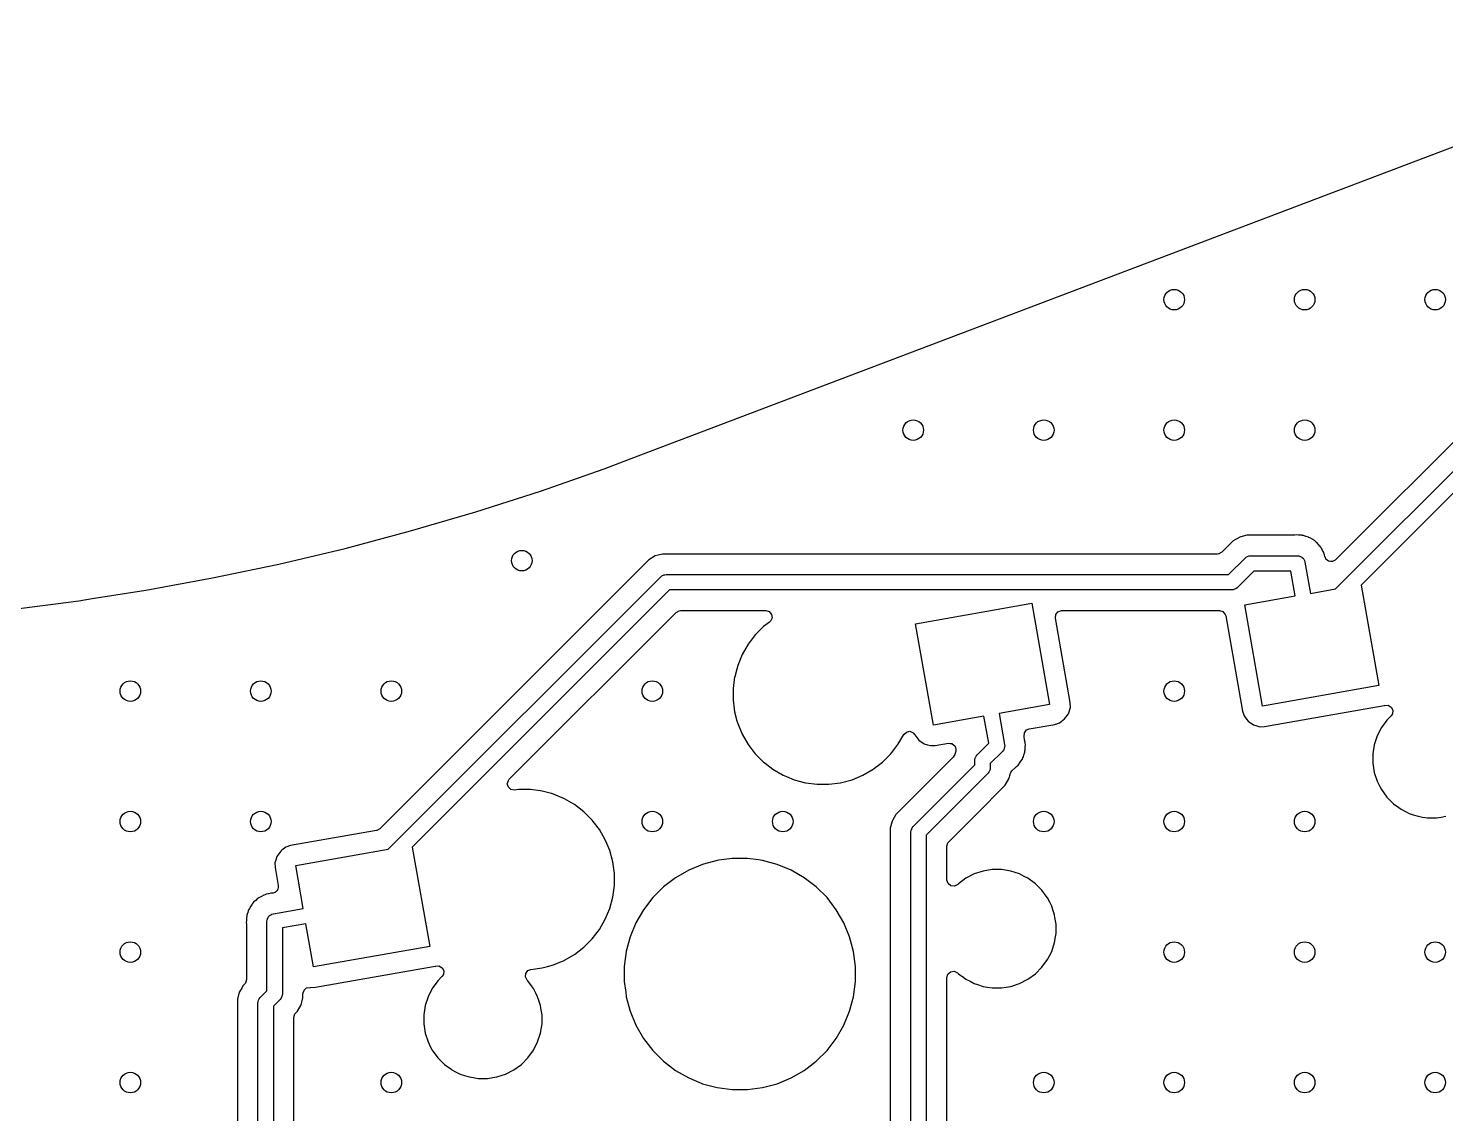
# Model space of a CAD drawing. Extents: x 2.6 to 14.2, y -9.4 to -3.8.
# Drawn here: x 9.005 to 10.091, y -4.954 to -4.123 of the extents above; entities that cross this region are included whole.
import ezdxf

# ---------------------------------------------------------------- set-up
doc = ezdxf.new("R2010")
doc.units = 0
doc.header["$MEASUREMENT"] = 0
doc.layers.add('BLACK', color=7, linetype='CONTINUOUS')

msp = doc.modelspace()

# ---------------------------------------------------------------- linework, layer by layer
at = {"layer": 'BLACK', "linetype": 'CONTINUOUS'}
for p, q in [((9.4671, -4.4522), (10.3363, -4.1226)), ((10.253, -4.2838), (10.0069, -4.5299)), ((10.0069, -4.5522), (10.2621, -4.297)), ((10.2687, -4.307), (10.0265, -4.5493)), ((9.4464, -4.4601), (9.4669, -4.4523)), ((9.4669, -4.4523), (9.4671, -4.4522)), ((9.4669, -4.4523), (9.4669, -4.4523)), ((9.4671, -4.4522), (9.4671, -4.4522)), ((9.3974, -4.4772), (9.4464, -4.4601)), ((9.3479, -4.4931), (9.3974, -4.4772)), ((9.298, -4.5078), (9.3479, -4.4931)), ((9.2477, -4.5211), (9.298, -4.5078)), ((9.9284, -4.5153), (9.9197, -4.524)), ((9.9334, -4.5125), (9.9284, -4.5153)), ((9.9284, -4.5153), (9.9284, -4.5153)), ((9.9343, -4.5122), (9.9334, -4.5125)), ((9.9334, -4.5125), (9.9334, -4.5125)), ((9.9389, -4.511), (9.9343, -4.5122)), ((9.9343, -4.5122), (9.9343, -4.5122)), ((9.9757, -4.511), (9.9389, -4.511)), ((9.9766, -4.5108), (9.9757, -4.511)), ((9.9785, -4.511), (9.9766, -4.5108)), ((9.9804, -4.511), (9.9785, -4.511)), ((9.981, -4.5111), (9.9804, -4.511)), ((9.9804, -4.511), (9.9804, -4.511)), ((9.9814, -4.5112), (9.981, -4.5111)), ((9.981, -4.5111), (9.981, -4.5111)), ((9.9823, -4.5113), (9.9814, -4.5112)), ((9.9841, -4.512), (9.9823, -4.5113)), ((9.9843, -4.512), (9.9841, -4.512)), ((9.986, -4.5125), (9.9843, -4.512)), ((9.9843, -4.512), (9.9843, -4.512)), ((9.9864, -4.5127), (9.986, -4.5125)), ((9.986, -4.5125), (9.986, -4.5125)), ((9.9872, -4.5131), (9.9864, -4.5127)), ((9.9877, -4.5133), (9.9872, -4.5131)), ((9.9893, -4.5144), (9.9877, -4.5133)), ((9.9909, -4.5153), (9.9893, -4.5144)), ((9.9916, -4.516), (9.9909, -4.5153)), ((9.9919, -4.5163), (9.9916, -4.516)), ((9.9924, -4.5166), (9.9919, -4.5163)), ((9.9919, -4.5163), (9.9919, -4.5163)), ((9.9935, -4.5179), (9.9924, -4.5166)), ((9.9924, -4.5166), (9.9924, -4.5166)), ((9.9924, -4.5166), (9.9924, -4.5166)), ((9.9937, -4.5182), (9.9935, -4.5179)), ((9.9949, -4.5194), (9.9937, -4.5182)), ((9.1971, -4.5331), (9.2477, -4.5211)), ((9.4855, -4.5269), (9.4805, -4.5298)), ((9.4877, -4.5263), (9.4855, -4.5269)), ((9.4855, -4.5269), (9.4855, -4.5269)), ((9.4855, -4.5269), (9.4855, -4.5269)), ((9.4855, -4.5269), (9.4855, -4.5269)), ((9.491, -4.5255), (9.4877, -4.5263)), ((9.9163, -4.5255), (9.491, -4.5255)), ((9.9173, -4.5253), (9.9163, -4.5255)), ((9.9197, -4.524), (9.9173, -4.5253)), ((9.9248, -4.5412), (9.9375, -4.5285)), ((9.9375, -4.5285), (9.9384, -4.5278)), ((9.9384, -4.5278), (9.9398, -4.5272)), ((9.9398, -4.5272), (9.9406, -4.5269)), ((9.9406, -4.5269), (9.9417, -4.5268)), ((9.9417, -4.5268), (9.9776, -4.5268)), ((9.9776, -4.5268), (9.9777, -4.5268)), ((9.9777, -4.5268), (9.9777, -4.5268)), ((9.9777, -4.5268), (9.9778, -4.5268)), ((9.9778, -4.5268), (9.9787, -4.5269)), ((9.9787, -4.5269), (9.9793, -4.5271)), ((9.9793, -4.5271), (9.98, -4.5273)), ((9.98, -4.5273), (9.9804, -4.5276)), ((9.9804, -4.5276), (9.9809, -4.5278)), ((9.9809, -4.5278), (9.9813, -4.5282)), ((9.9813, -4.5282), (9.9819, -4.5286)), ((9.9819, -4.5286), (9.9821, -4.529)), ((9.9821, -4.529), (9.9825, -4.5294)), ((9.9825, -4.5294), (9.9828, -4.53)), ((9.9952, -4.5198), (9.9949, -4.5194)), ((9.9954, -4.5202), (9.9952, -4.5198)), ((9.9952, -4.5198), (9.9952, -4.5198)), ((9.996, -4.5209), (9.9954, -4.5202)), ((9.9968, -4.5227), (9.996, -4.5209)), ((9.9978, -4.5243), (9.9968, -4.5227)), ((9.9979, -4.5247), (9.9978, -4.5243)), ((9.9979, -4.5248), (9.9979, -4.5247)), ((9.9979, -4.5249), (9.9979, -4.5248)), ((9.9981, -4.5253), (9.9979, -4.5249)), ((9.9979, -4.5249), (9.9979, -4.5249)), ((9.9984, -4.5261), (9.9981, -4.5253)), ((9.9987, -4.5275), (9.9984, -4.5261)), ((9.9988, -4.5277), (9.9987, -4.5275)), ((9.9991, -4.5284), (9.9988, -4.5277)), ((9.9993, -4.529), (9.9991, -4.5284)), ((9.9994, -4.5291), (9.9993, -4.529)), ((9.9995, -4.5293), (9.9994, -4.5291)), ((10.0005, -4.5301), (9.9995, -4.5293)), ((9.1462, -4.5438), (9.1971, -4.5331)), ((9.4805, -4.5298), (9.2744, -4.736)), ((9.4805, -4.5298), (9.4805, -4.5298)), ((9.9442, -4.5386), (9.9314, -4.5513)), ((9.9726, -4.5386), (9.9442, -4.5386)), ((9.976, -4.5576), (9.9726, -4.5386)), ((9.9828, -4.53), (9.9831, -4.5305)), ((9.9831, -4.5305), (9.9834, -4.5314)), ((9.9834, -4.5314), (9.9834, -4.5315)), ((9.9834, -4.5315), (9.9834, -4.5316)), ((9.9834, -4.5316), (9.9834, -4.5316)), ((9.9834, -4.5316), (9.9876, -4.5556)), ((10.0014, -4.5308), (10.0005, -4.5301)), ((10.0016, -4.5309), (10.0014, -4.5308)), ((10.0017, -4.531), (10.0016, -4.5309)), ((10.0029, -4.5311), (10.0017, -4.531)), ((10.0041, -4.5313), (10.0029, -4.5311)), ((10.0043, -4.5312), (10.0041, -4.5313)), ((10.0045, -4.5312), (10.0043, -4.5312)), ((10.0055, -4.5306), (10.0045, -4.5312)), ((10.0066, -4.5301), (10.0055, -4.5306)), ((10.0067, -4.53), (10.0066, -4.5301)), ((10.0069, -4.5299), (10.0067, -4.53)), ((9.0951, -4.5531), (9.1462, -4.5438)), ((9.2809, -4.7517), (9.4897, -4.543)), ((9.4897, -4.543), (9.4906, -4.5422)), ((9.4906, -4.5422), (9.4923, -4.5415)), ((9.4923, -4.5415), (9.4927, -4.5413)), ((9.4927, -4.5413), (9.4939, -4.5412)), ((9.4939, -4.5412), (9.9248, -4.5412)), ((10.0265, -4.5493), (10.0401, -4.6263)), ((8.9921, -4.5679), (9.0437, -4.5612)), ((9.0437, -4.5612), (9.0539, -4.5596)), ((9.0539, -4.5596), (9.0951, -4.5531)), ((9.0951, -4.5531), (9.0951, -4.5531)), ((9.0951, -4.5531), (9.0951, -4.5531)), ((9.4963, -4.553), (9.2993, -4.75)), ((9.9273, -4.553), (9.4963, -4.553)), ((9.9284, -4.5529), (9.9273, -4.553)), ((9.9295, -4.5525), (9.9284, -4.5529)), ((9.9305, -4.552), (9.9295, -4.5525)), ((9.9314, -4.5513), (9.9305, -4.552)), ((9.9372, -4.5644), (9.976, -4.5576)), ((9.9876, -4.5556), (10.0069, -4.5522)), ((9.3735, -4.6981), (9.5014, -4.5702)), ((9.5014, -4.5702), (9.5038, -4.5689)), ((9.5038, -4.5689), (9.5049, -4.5688)), ((9.5049, -4.5688), (9.5701, -4.5688)), ((9.5701, -4.5688), (9.5728, -4.5696)), ((9.5728, -4.5696), (9.5746, -4.5717)), ((9.5746, -4.5717), (9.575, -4.5744)), ((9.6849, -4.5789), (9.7741, -4.5632)), ((9.7741, -4.5632), (9.7877, -4.6408)), ((9.7921, -4.5745), (9.7924, -4.5718)), ((9.7924, -4.5718), (9.7941, -4.5697)), ((9.7941, -4.5697), (9.7967, -4.5688)), ((9.7967, -4.5688), (9.7969, -4.5688)), ((9.7969, -4.5688), (9.9179, -4.5688)), ((9.9179, -4.5688), (9.9205, -4.5696)), ((9.9205, -4.5696), (9.9223, -4.5717)), ((9.9223, -4.5717), (9.9227, -4.5728)), ((9.9227, -4.5728), (9.9356, -4.6459)), ((9.9509, -4.642), (9.9372, -4.5644)), ((9.5685, -4.5811), (9.5621, -4.5875)), ((9.5731, -4.5776), (9.5685, -4.5811)), ((9.5738, -4.5769), (9.5731, -4.5776)), ((9.575, -4.5744), (9.5738, -4.5769)), ((9.6986, -4.6565), (9.6849, -4.5789)), ((9.8035, -4.6392), (9.7921, -4.5745)), ((9.5621, -4.5875), (9.5566, -4.5946)), ((9.5521, -4.6025), (9.5487, -4.6108)), ((9.5566, -4.5946), (9.5521, -4.6025)), ((9.5521, -4.6025), (9.5521, -4.6025)), ((9.5479, -4.6138), (9.5464, -4.6195)), ((9.5487, -4.6108), (9.5479, -4.6138)), ((9.5463, -4.6195), (9.5452, -4.6285)), ((9.5464, -4.6195), (9.5463, -4.6195)), ((9.5463, -4.6195), (9.5463, -4.6195)), ((10.0401, -4.6263), (9.9509, -4.642)), ((9.5452, -4.6285), (9.5452, -4.6375)), ((9.5452, -4.6375), (9.546, -4.6441)), ((9.546, -4.6441), (9.5463, -4.6465)), ((9.5463, -4.6465), (9.5481, -4.6532)), ((9.7877, -4.6408), (9.749, -4.6476)), ((9.749, -4.6476), (9.7532, -4.6715)), ((9.7992, -4.6518), (9.8021, -4.6478)), ((9.8021, -4.6478), (9.8036, -4.643)), ((9.8036, -4.643), (9.8035, -4.6392)), ((9.9356, -4.6459), (9.9356, -4.6459)), ((9.9356, -4.6459), (9.9368, -4.6495)), ((9.9524, -4.6577), (10.044, -4.6416)), ((10.044, -4.6416), (10.0444, -4.6415)), ((10.0444, -4.6415), (10.0471, -4.6413)), ((10.0471, -4.6413), (10.0495, -4.6427)), ((10.0505, -4.6479), (10.0494, -4.6495)), ((10.0495, -4.6427), (10.0507, -4.6452)), ((10.0507, -4.6452), (10.0505, -4.6479)), ((9.5481, -4.6532), (9.5487, -4.6552)), ((9.5487, -4.6552), (9.5521, -4.6636)), ((9.7373, -4.6496), (9.6986, -4.6565)), ((9.741, -4.6705), (9.7373, -4.6496)), ((9.7701, -4.6603), (9.772, -4.6595)), ((9.772, -4.6595), (9.7917, -4.6561)), ((9.7917, -4.6561), (9.7952, -4.6549)), ((9.7952, -4.6549), (9.7992, -4.6518)), ((9.9368, -4.6495), (9.9368, -4.6495)), ((9.9368, -4.6495), (9.9387, -4.652)), ((9.9387, -4.652), (9.9398, -4.6535)), ((9.9398, -4.6535), (9.9398, -4.6535)), ((9.9398, -4.6535), (9.9439, -4.6563)), ((9.9439, -4.6563), (9.9439, -4.6563)), ((9.9439, -4.6563), (9.9464, -4.6571)), ((9.9464, -4.6571), (9.9487, -4.6578)), ((9.9487, -4.6578), (9.9524, -4.6577)), ((10.042, -4.6585), (10.0387, -4.6649)), ((10.0462, -4.6527), (10.042, -4.6585)), ((10.0494, -4.6495), (10.0462, -4.6527)), ((9.5521, -4.6636), (9.5521, -4.6636)), ((9.5521, -4.6636), (9.5566, -4.6714)), ((9.6715, -4.6714), (9.6759, -4.6638)), ((9.6759, -4.6638), (9.6779, -4.6619)), ((9.6779, -4.6619), (9.6806, -4.6613)), ((9.6806, -4.6613), (9.6831, -4.6624)), ((9.6831, -4.6624), (9.6842, -4.6637)), ((9.6842, -4.6637), (9.6842, -4.6637)), ((9.6842, -4.6637), (9.6843, -4.6637)), ((9.6843, -4.6637), (9.6844, -4.6639)), ((9.6844, -4.6639), (9.6845, -4.664)), ((9.6845, -4.664), (9.6875, -4.668)), ((9.6875, -4.668), (9.6875, -4.668)), ((9.6875, -4.668), (9.6916, -4.6708)), ((9.7001, -4.6722), (9.7102, -4.6704)), ((9.7102, -4.6704), (9.7102, -4.6704)), ((9.7102, -4.6704), (9.7102, -4.6704)), ((9.7102, -4.6704), (9.7116, -4.6706)), ((9.7116, -4.6706), (9.7129, -4.6707)), ((9.7321, -4.6794), (9.741, -4.6705)), ((9.7681, -4.6652), (9.7684, -4.6625)), ((9.7685, -4.6678), (9.7681, -4.6652)), ((9.7684, -4.6625), (9.7701, -4.6603)), ((9.769, -4.6697), (9.7685, -4.6678)), ((9.769, -4.6706), (9.769, -4.6697)), ((9.7692, -4.6716), (9.769, -4.6706)), ((10.0387, -4.6649), (10.0365, -4.6717)), ((10.0387, -4.6649), (10.0387, -4.6649)), ((9.5566, -4.6714), (9.5621, -4.6785)), ((9.5621, -4.6785), (9.5621, -4.6785)), ((9.5621, -4.6785), (9.5685, -4.6849)), ((9.6596, -4.6849), (9.666, -4.6785)), ((9.666, -4.6785), (9.6715, -4.6714)), ((9.666, -4.6785), (9.666, -4.6785)), ((9.666, -4.6785), (9.666, -4.6785)), ((9.7138, -4.6812), (9.6699, -4.7251)), ((9.6916, -4.6708), (9.6916, -4.6708)), ((9.6916, -4.6708), (9.694, -4.6716)), ((9.694, -4.6716), (9.6963, -4.6723)), ((9.6963, -4.6723), (9.7001, -4.6722)), ((9.7129, -4.6707), (9.713, -4.6708)), ((9.713, -4.6708), (9.713, -4.6708)), ((9.713, -4.6708), (9.714, -4.6716)), ((9.7151, -4.679), (9.7138, -4.6812)), ((9.714, -4.6716), (9.7151, -4.6725)), ((9.7151, -4.6725), (9.7151, -4.6725)), ((9.7151, -4.6725), (9.7151, -4.6725)), ((9.7151, -4.6725), (9.7155, -4.6738)), ((9.7158, -4.6765), (9.7151, -4.679)), ((9.7155, -4.6738), (9.7159, -4.6751)), ((9.7159, -4.6751), (9.7158, -4.6765)), ((9.7159, -4.6751), (9.7159, -4.6751)), ((9.7159, -4.6751), (9.7159, -4.6751)), ((9.7305, -4.6824), (9.731, -4.6813)), ((9.731, -4.6813), (9.7314, -4.6803)), ((9.7314, -4.6803), (9.7321, -4.6794)), ((9.7515, -4.6767), (9.7422, -4.686)), ((9.7523, -4.6758), (9.7515, -4.6767)), ((9.7525, -4.6753), (9.7523, -4.6758)), ((9.7528, -4.6749), (9.7525, -4.6753)), ((9.7529, -4.6743), (9.7528, -4.6749)), ((9.7532, -4.6737), (9.7529, -4.6743)), ((9.7532, -4.6715), (9.7533, -4.6727)), ((9.7533, -4.6727), (9.7532, -4.6732)), ((9.7532, -4.6732), (9.7532, -4.6737)), ((9.7671, -4.6817), (9.7676, -4.6809)), ((9.7676, -4.6809), (9.768, -4.6793)), ((9.768, -4.6793), (9.7681, -4.6788)), ((9.7681, -4.6788), (9.7687, -4.6773)), ((9.7687, -4.6773), (9.7688, -4.6763)), ((9.7688, -4.6763), (9.769, -4.6754)), ((9.769, -4.6735), (9.7692, -4.6716)), ((9.769, -4.6754), (9.769, -4.6735)), ((10.0365, -4.6717), (10.0354, -4.6787)), ((10.0354, -4.6787), (10.0354, -4.6858)), ((9.5685, -4.6849), (9.5685, -4.6849)), ((9.5685, -4.6849), (9.5685, -4.6849)), ((9.5685, -4.6849), (9.5697, -4.6858)), ((9.5697, -4.6858), (9.5757, -4.6904)), ((9.5757, -4.6904), (9.5757, -4.6904)), ((9.5757, -4.6904), (9.5757, -4.6904)), ((9.5757, -4.6904), (9.5835, -4.6949)), ((9.6446, -4.6949), (9.6524, -4.6904)), ((9.6524, -4.6904), (9.6596, -4.6849)), ((9.6596, -4.6849), (9.6596, -4.6849)), ((9.6596, -4.6849), (9.6596, -4.6849)), ((9.6831, -4.7343), (9.7304, -4.6869)), ((9.7304, -4.6836), (9.7305, -4.6824)), ((9.7304, -4.6869), (9.7304, -4.6836)), ((9.7421, -4.6905), (9.7412, -4.6926)), ((9.7422, -4.6894), (9.7421, -4.6905)), ((9.7422, -4.686), (9.7422, -4.6894)), ((9.758, -4.6929), (9.7588, -4.6917)), ((9.7588, -4.6917), (9.7619, -4.6887)), ((9.7619, -4.6887), (9.7622, -4.6884)), ((9.7622, -4.6884), (9.7635, -4.6873)), ((9.7635, -4.6873), (9.7637, -4.6869)), ((9.7637, -4.6869), (9.7638, -4.6869)), ((9.7638, -4.6869), (9.7643, -4.6862)), ((9.7643, -4.6862), (9.7647, -4.6858)), ((9.7647, -4.6858), (9.7657, -4.6842)), ((9.7647, -4.6858), (9.7647, -4.6858)), ((9.7647, -4.6858), (9.7647, -4.6858)), ((9.7657, -4.6842), (9.7668, -4.6826)), ((9.7668, -4.6826), (9.7671, -4.6817)), ((10.0354, -4.6858), (10.0365, -4.6929)), ((9.3721, -4.7015), (9.3729, -4.6989)), ((9.3729, -4.7041), (9.3721, -4.7015)), ((9.3729, -4.6989), (9.3735, -4.6981)), ((9.5835, -4.6949), (9.5835, -4.6949)), ((9.5835, -4.6949), (9.5835, -4.6949)), ((9.5835, -4.6949), (9.586, -4.696)), ((9.586, -4.696), (9.5919, -4.6984)), ((9.5919, -4.6984), (9.6006, -4.7007)), ((9.6006, -4.7007), (9.6096, -4.7019)), ((9.6096, -4.7019), (9.6096, -4.7019)), ((9.6096, -4.7019), (9.6186, -4.7019)), ((9.6186, -4.7019), (9.6275, -4.7007)), ((9.6186, -4.7019), (9.6186, -4.7019)), ((9.6275, -4.7007), (9.6363, -4.6984)), ((9.6363, -4.6984), (9.6446, -4.6949)), ((9.7405, -4.6935), (9.6932, -4.7409)), ((9.7313, -4.7251), (9.7537, -4.7027)), ((9.7412, -4.6926), (9.7405, -4.6935)), ((9.7537, -4.7027), (9.7565, -4.6977)), ((9.7565, -4.6977), (9.7567, -4.697)), ((9.7567, -4.6969), (9.7574, -4.6945)), ((9.7567, -4.697), (9.7567, -4.6969)), ((9.7574, -4.6945), (9.7575, -4.6939)), ((9.7575, -4.6939), (9.7578, -4.6934)), ((9.7578, -4.6934), (9.758, -4.6929)), ((10.0365, -4.6929), (10.0387, -4.6996)), ((10.0387, -4.6996), (10.0387, -4.6996)), ((10.0387, -4.6996), (10.0408, -4.7036)), ((9.3749, -4.706), (9.3729, -4.7041)), ((9.3776, -4.7064), (9.3749, -4.706)), ((9.3807, -4.706), (9.3776, -4.7064)), ((9.3898, -4.706), (9.3807, -4.706)), ((9.3807, -4.706), (9.3807, -4.706)), ((9.3807, -4.706), (9.3807, -4.706)), ((9.3972, -4.707), (9.3898, -4.706)), ((9.3898, -4.706), (9.3898, -4.706)), ((9.3987, -4.7072), (9.3972, -4.707)), ((9.406, -4.7091), (9.3987, -4.7072)), ((9.4074, -4.7095), (9.406, -4.7091)), ((9.4158, -4.713), (9.4074, -4.7095)), ((9.4195, -4.7151), (9.4158, -4.713)), ((9.4158, -4.713), (9.4158, -4.713)), ((10.0408, -4.7036), (10.042, -4.706)), ((10.042, -4.706), (10.042, -4.706)), ((10.042, -4.706), (10.0462, -4.7118)), ((10.0462, -4.7118), (10.0462, -4.7118)), ((10.0462, -4.7118), (10.0512, -4.7168)), ((9.4231, -4.7172), (9.4195, -4.7151)), ((9.4236, -4.7175), (9.4231, -4.7172)), ((9.4308, -4.723), (9.4236, -4.7175)), ((9.4372, -4.7294), (9.4308, -4.723)), ((9.4308, -4.723), (9.4308, -4.723)), ((10.0512, -4.7168), (10.0512, -4.7168)), ((10.0512, -4.7168), (10.0553, -4.7197)), ((10.0553, -4.7197), (10.057, -4.721)), ((10.057, -4.721), (10.0604, -4.7228)), ((10.0604, -4.7228), (10.0633, -4.7242)), ((10.0633, -4.7242), (10.0633, -4.7242)), ((10.0633, -4.7242), (10.0664, -4.7252)), ((9.438, -4.7305), (9.4372, -4.7294)), ((9.4372, -4.7294), (9.4372, -4.7294)), ((9.4372, -4.7294), (9.4372, -4.7294)), ((9.4427, -4.7365), (9.438, -4.7305)), ((9.6671, -4.7301), (9.6656, -4.7356)), ((9.6656, -4.7356), (9.6656, -5.1247)), ((9.6673, -4.7297), (9.6671, -4.7301)), ((9.6671, -4.7301), (9.6671, -4.7301)), ((9.6699, -4.7251), (9.6673, -4.7297)), ((9.6699, -4.7251), (9.6699, -4.7251)), ((9.682, -4.736), (9.6823, -4.7352)), ((9.6823, -4.7352), (9.6831, -4.7343)), ((9.7104, -4.746), (9.7313, -4.7251)), ((10.0664, -4.7252), (10.0701, -4.7264)), ((10.0701, -4.7264), (10.0734, -4.727)), ((10.0734, -4.727), (10.0772, -4.7276)), ((10.0772, -4.7276), (10.0772, -4.7276)), ((10.0772, -4.7276), (10.0843, -4.7276)), ((10.0843, -4.7276), (10.0878, -4.727)), ((10.0878, -4.727), (10.0913, -4.7264)), ((9.2718, -4.7373), (9.2059, -4.7489)), ((9.272, -4.7373), (9.2718, -4.7373)), ((9.2744, -4.736), (9.272, -4.7373)), ((9.4472, -4.7444), (9.4427, -4.7365)), ((9.4427, -4.7365), (9.4427, -4.7365)), ((9.4427, -4.7365), (9.4427, -4.7365)), ((9.4484, -4.7473), (9.4472, -4.7444)), ((9.4472, -4.7444), (9.4472, -4.7444)), ((9.4472, -4.7444), (9.4472, -4.7444)), ((9.6813, -4.7384), (9.6815, -4.7373)), ((9.6813, -5.1219), (9.6813, -4.7384)), ((9.6815, -4.7373), (9.682, -4.736)), ((9.6932, -4.7409), (9.6932, -5.1194)), ((9.7097, -4.7468), (9.7104, -4.746)), ((9.1955, -4.7572), (9.1946, -4.7601)), ((9.1984, -4.7532), (9.1955, -4.7572)), ((9.1994, -4.7523), (9.1984, -4.7532)), ((9.2024, -4.7501), (9.1994, -4.7523)), ((9.2059, -4.7489), (9.2024, -4.7501)), ((9.2059, -4.7489), (9.2059, -4.7489)), ((9.2099, -4.7642), (9.2809, -4.7517)), ((9.2993, -4.75), (9.3127, -4.8261)), ((9.4506, -4.7527), (9.4484, -4.7473)), ((9.453, -4.7614), (9.4506, -4.7527)), ((9.7089, -4.7494), (9.7097, -4.7468)), ((9.7089, -4.7751), (9.7089, -4.7494)), ((9.1946, -4.7601), (9.194, -4.762)), ((9.194, -4.762), (9.194, -4.762)), ((9.194, -4.762), (9.1941, -4.7658)), ((9.1941, -4.7658), (9.1941, -4.7658)), ((9.1941, -4.7658), (9.1966, -4.7796)), ((9.2157, -4.7972), (9.2099, -4.7642)), ((9.4542, -4.7704), (9.453, -4.7614)), ((9.5111, -4.7677), (9.501, -4.7735)), ((9.5218, -4.7633), (9.5111, -4.7677)), ((9.5111, -4.7677), (9.5111, -4.7677)), ((9.5225, -4.7631), (9.5218, -4.7633)), ((9.5218, -4.7633), (9.5218, -4.7633)), ((9.533, -4.7602), (9.5225, -4.7631)), ((9.5341, -4.7601), (9.533, -4.7602)), ((9.5445, -4.7587), (9.5341, -4.7601)), ((9.5561, -4.7587), (9.5445, -4.7587)), ((9.5445, -4.7587), (9.5445, -4.7587)), ((9.5647, -4.7599), (9.5561, -4.7587)), ((9.5561, -4.7587), (9.5561, -4.7587)), ((9.5676, -4.7602), (9.5647, -4.7599)), ((9.5789, -4.7633), (9.5676, -4.7602)), ((9.5896, -4.7677), (9.5789, -4.7633)), ((9.5789, -4.7633), (9.5789, -4.7633)), ((9.5789, -4.7633), (9.5789, -4.7633)), ((9.5997, -4.7735), (9.5896, -4.7677)), ((9.5896, -4.7677), (9.5896, -4.7677)), ((9.7437, -4.7673), (9.7367, -4.7684)), ((9.7508, -4.7673), (9.7437, -4.7673)), ((9.7437, -4.7673), (9.7437, -4.7673)), ((9.7579, -4.7684), (9.7508, -4.7673)), ((9.7508, -4.7673), (9.7508, -4.7673)), ((9.4542, -4.7794), (9.4542, -4.7704)), ((9.501, -4.7735), (9.4918, -4.7806)), ((9.6089, -4.7806), (9.5997, -4.7735)), ((9.7089, -4.7755), (9.7089, -4.7751)), ((9.7099, -4.778), (9.7089, -4.7755)), ((9.7121, -4.7797), (9.7099, -4.778)), ((9.7173, -4.7786), (9.7148, -4.7799)), ((9.7178, -4.7781), (9.7173, -4.7786)), ((9.7235, -4.7739), (9.7178, -4.7781)), ((9.7178, -4.7781), (9.7178, -4.7781)), ((9.7299, -4.7706), (9.7235, -4.7739)), ((9.7367, -4.7684), (9.7299, -4.7706)), ((9.7299, -4.7706), (9.7299, -4.7706)), ((9.7647, -4.7706), (9.7579, -4.7684)), ((9.7683, -4.7725), (9.7647, -4.7706)), ((9.7647, -4.7706), (9.7647, -4.7706)), ((9.771, -4.7739), (9.7683, -4.7725)), ((9.7768, -4.7781), (9.771, -4.7739)), ((9.771, -4.7739), (9.771, -4.7739)), ((9.771, -4.7739), (9.771, -4.7739)), ((9.7818, -4.7831), (9.7768, -4.7781)), ((9.7768, -4.7781), (9.7768, -4.7781)), ((9.1805, -4.7897), (9.1793, -4.7909)), ((9.181, -4.7894), (9.1805, -4.7897)), ((9.1817, -4.789), (9.181, -4.7894)), ((9.1821, -4.7886), (9.1817, -4.789)), ((9.1836, -4.7879), (9.1821, -4.7886)), ((9.1821, -4.7886), (9.1821, -4.7886)), ((9.1838, -4.7878), (9.1836, -4.7879)), ((9.1836, -4.7879), (9.1836, -4.7879)), ((9.1854, -4.7869), (9.1838, -4.7878)), ((9.1864, -4.7866), (9.1854, -4.7869)), ((9.1868, -4.7864), (9.1864, -4.7866)), ((9.1872, -4.7862), (9.1868, -4.7864)), ((9.1868, -4.7864), (9.1868, -4.7864)), ((9.1889, -4.7859), (9.1872, -4.7862)), ((9.1872, -4.7862), (9.1872, -4.7862)), ((9.1893, -4.7858), (9.1889, -4.7859)), ((9.191, -4.7854), (9.1893, -4.7858)), ((9.1915, -4.7854), (9.191, -4.7854)), ((9.1923, -4.7853), (9.1915, -4.7854)), ((9.1926, -4.7853), (9.1923, -4.7853)), ((9.1939, -4.7848), (9.1926, -4.7853)), ((9.1941, -4.7846), (9.1939, -4.7848)), ((9.1945, -4.7845), (9.1941, -4.7846)), ((9.1952, -4.7837), (9.1945, -4.7845)), ((9.1959, -4.783), (9.1952, -4.7837)), ((9.196, -4.7826), (9.1959, -4.783)), ((9.1962, -4.7823), (9.196, -4.7826)), ((9.1964, -4.7813), (9.1962, -4.7823)), ((9.1966, -4.7803), (9.1964, -4.7813)), ((9.1966, -4.7796), (9.1965, -4.78)), ((9.1965, -4.78), (9.1966, -4.7803)), ((9.4506, -4.7971), (9.453, -4.7884)), ((9.453, -4.7884), (9.4542, -4.7794)), ((9.4836, -4.7888), (9.4765, -4.798)), ((9.4918, -4.7806), (9.4836, -4.7888)), ((9.4836, -4.7888), (9.4836, -4.7888)), ((9.4918, -4.7806), (9.4918, -4.7806)), ((9.6171, -4.7888), (9.6089, -4.7806)), ((9.6089, -4.7806), (9.6089, -4.7806)), ((9.6242, -4.798), (9.6171, -4.7888)), ((9.6171, -4.7888), (9.6171, -4.7888)), ((9.7148, -4.7799), (9.7121, -4.7797)), ((9.7851, -4.7876), (9.7818, -4.7831)), ((9.7818, -4.7831), (9.7818, -4.7831)), ((9.786, -4.7889), (9.7851, -4.7876)), ((9.7878, -4.7923), (9.786, -4.7889)), ((9.1731, -4.8007), (9.1725, -4.8023)), ((9.1732, -4.8003), (9.1731, -4.8007)), ((9.1736, -4.7987), (9.1732, -4.8003)), ((9.1739, -4.7982), (9.1736, -4.7987)), ((9.1741, -4.7979), (9.1739, -4.7982)), ((9.1744, -4.797), (9.1741, -4.7979)), ((9.1755, -4.7954), (9.1744, -4.797)), ((9.1756, -4.7952), (9.1755, -4.7954)), ((9.1765, -4.7937), (9.1756, -4.7952)), ((9.1768, -4.7934), (9.1765, -4.7937)), ((9.1771, -4.7931), (9.1768, -4.7934)), ((9.1768, -4.7934), (9.1768, -4.7934)), ((9.1777, -4.7923), (9.1771, -4.7931)), ((9.1792, -4.7911), (9.1777, -4.7923)), ((9.1793, -4.7909), (9.1792, -4.7911)), ((9.1793, -4.7909), (9.1793, -4.7909)), ((9.1928, -4.8012), (9.2157, -4.7972)), ((9.4472, -4.8054), (9.4506, -4.7971)), ((9.4765, -4.798), (9.4707, -4.8081)), ((9.6299, -4.808), (9.6242, -4.798)), ((9.7893, -4.7952), (9.7878, -4.7923)), ((9.7902, -4.798), (9.7893, -4.7952)), ((9.7893, -4.7952), (9.7893, -4.7952)), ((9.7915, -4.802), (9.7902, -4.798)), ((9.1721, -4.8061), (9.172, -4.808)), ((9.172, -4.808), (9.172, -4.808)), ((9.172, -4.808), (9.1721, -4.8085)), ((9.1724, -4.8033), (9.1721, -4.8042)), ((9.1721, -4.8042), (9.1721, -4.8061)), ((9.1721, -4.8085), (9.1721, -4.8094)), ((9.1721, -4.8094), (9.1721, -4.8516)), ((9.1725, -4.8023), (9.1724, -4.8028)), ((9.1724, -4.8028), (9.1724, -4.8028)), ((9.1724, -4.8028), (9.1724, -4.8033)), ((9.1879, -4.8068), (9.188, -4.8059)), ((9.1879, -4.8069), (9.1879, -4.8068)), ((9.1879, -4.807), (9.1879, -4.8069)), ((9.1879, -4.8602), (9.1879, -4.807)), ((9.1879, -4.807), (9.1879, -4.807)), ((9.188, -4.8059), (9.1883, -4.8053)), ((9.1883, -4.8053), (9.1884, -4.8047)), ((9.1884, -4.8047), (9.1887, -4.8042)), ((9.1887, -4.8042), (9.1889, -4.8038)), ((9.1889, -4.8038), (9.1894, -4.8033)), ((9.1894, -4.8033), (9.1897, -4.8028)), ((9.1897, -4.8028), (9.1902, -4.8025)), ((9.1902, -4.8025), (9.1905, -4.8021)), ((9.1905, -4.8021), (9.1911, -4.8019)), ((9.1911, -4.8019), (9.1917, -4.8015)), ((9.1917, -4.8015), (9.1926, -4.8013)), ((9.1926, -4.8013), (9.1927, -4.8013)), ((9.1927, -4.8013), (9.1928, -4.8012)), ((9.1927, -4.8013), (9.1927, -4.8013)), ((9.2177, -4.8088), (9.1997, -4.812)), ((9.2235, -4.8418), (9.2177, -4.8088)), ((9.4427, -4.8133), (9.4472, -4.8054)), ((9.4707, -4.8081), (9.4662, -4.8188)), ((9.4707, -4.8081), (9.4707, -4.8081)), ((9.63, -4.8081), (9.6299, -4.808)), ((9.6344, -4.8188), (9.63, -4.8081)), ((9.7918, -4.804), (9.7915, -4.802)), ((9.7926, -4.809), (9.7918, -4.804)), ((9.7926, -4.8162), (9.7926, -4.809)), ((9.1997, -4.812), (9.1997, -4.8626)), ((9.4308, -4.8268), (9.4372, -4.8204)), ((9.4372, -4.8204), (9.4427, -4.8133)), ((9.4372, -4.8204), (9.4372, -4.8204)), ((9.4372, -4.8204), (9.4372, -4.8204)), ((9.4662, -4.8188), (9.4633, -4.8298)), ((9.4662, -4.8188), (9.4662, -4.8188)), ((9.6374, -4.83), (9.6344, -4.8188)), ((9.7915, -4.8232), (9.7922, -4.8188)), ((9.7922, -4.8188), (9.7926, -4.8162)), ((9.3127, -4.8261), (9.2235, -4.8418)), ((9.4158, -4.8368), (9.4236, -4.8323)), ((9.4236, -4.8323), (9.4308, -4.8268)), ((9.4308, -4.8268), (9.4308, -4.8268)), ((9.4308, -4.8268), (9.4308, -4.8268)), ((9.4632, -4.83), (9.4617, -4.8415)), ((9.4633, -4.8298), (9.4632, -4.83)), ((9.4632, -4.83), (9.4632, -4.83)), ((9.6389, -4.8415), (9.6374, -4.83)), ((9.786, -4.8363), (9.7893, -4.83)), ((9.7893, -4.83), (9.7915, -4.8232)), ((9.225, -4.8575), (9.3167, -4.8414)), ((9.3167, -4.8414), (9.317, -4.8413)), ((9.317, -4.8413), (9.3197, -4.8411)), ((9.3197, -4.8411), (9.3221, -4.8425)), ((9.3221, -4.8425), (9.3234, -4.845)), ((9.3879, -4.8447), (9.3902, -4.8438)), ((9.3902, -4.8438), (9.3987, -4.8426)), ((9.3987, -4.8426), (9.4029, -4.8415)), ((9.4029, -4.8415), (9.4074, -4.8403)), ((9.4074, -4.8403), (9.4136, -4.8377)), ((9.4136, -4.8377), (9.4158, -4.8369)), ((9.4158, -4.8369), (9.4158, -4.8368)), ((9.4158, -4.8368), (9.4158, -4.8368)), ((9.4158, -4.8368), (9.4158, -4.8368)), ((9.4617, -4.8415), (9.4617, -4.8531)), ((9.6389, -4.8531), (9.6389, -4.8415)), ((9.7768, -4.8472), (9.7818, -4.8421)), ((9.7818, -4.8421), (9.786, -4.8363)), ((9.1707, -4.8551), (9.1695, -4.8563)), ((9.1714, -4.8543), (9.1707, -4.8551)), ((9.1721, -4.8516), (9.1714, -4.8543)), ((9.3188, -4.8526), (9.3146, -4.8583)), ((9.322, -4.8493), (9.3188, -4.8526)), ((9.3231, -4.8477), (9.322, -4.8493)), ((9.3234, -4.845), (9.3231, -4.8477)), ((9.3861, -4.8496), (9.3863, -4.8469)), ((9.3874, -4.852), (9.3861, -4.8496)), ((9.3863, -4.8469), (9.3879, -4.8447)), ((9.3879, -4.8526), (9.3874, -4.852)), ((9.3906, -4.8563), (9.3879, -4.8526)), ((9.3879, -4.8526), (9.3879, -4.8526)), ((9.4617, -4.8531), (9.4628, -4.8613)), ((9.6374, -4.8647), (9.6389, -4.8531)), ((9.7089, -4.8501), (9.7097, -4.8474)), ((9.7089, -5.1109), (9.7089, -4.8501)), ((9.7097, -4.8474), (9.7118, -4.8456)), ((9.7118, -4.8456), (9.7145, -4.8452)), ((9.7145, -4.8452), (9.717, -4.8464)), ((9.717, -4.8464), (9.7173, -4.8466)), ((9.7173, -4.8466), (9.7178, -4.8472)), ((9.7178, -4.8472), (9.7178, -4.8472)), ((9.7178, -4.8472), (9.7219, -4.8501)), ((9.7219, -4.8501), (9.7235, -4.8513)), ((9.7235, -4.8513), (9.7267, -4.8529)), ((9.7267, -4.8529), (9.7299, -4.8546)), ((9.7299, -4.8546), (9.7299, -4.8546)), ((9.7299, -4.8546), (9.7324, -4.8554)), ((9.7579, -4.8568), (9.7647, -4.8546)), ((9.7647, -4.8546), (9.771, -4.8513)), ((9.771, -4.8513), (9.7768, -4.8472)), ((9.1667, -4.8612), (9.1652, -4.8667)), ((9.1668, -4.861), (9.1667, -4.8612)), ((9.1688, -4.8576), (9.1668, -4.861)), ((9.1695, -4.8563), (9.1688, -4.8576)), ((9.1695, -4.8563), (9.1695, -4.8563)), ((9.1819, -4.8663), (9.1827, -4.8654)), ((9.1827, -4.8654), (9.1879, -4.8602)), ((9.1987, -4.8659), (9.198, -4.8668)), ((9.1993, -4.8644), (9.1987, -4.8659)), ((9.1996, -4.8638), (9.1993, -4.8644)), ((9.1997, -4.8626), (9.1996, -4.8638)), ((9.2145, -4.869), (9.2155, -4.8655)), ((9.2155, -4.8624), (9.2163, -4.8598)), ((9.2155, -4.8655), (9.2155, -4.8624)), ((9.2163, -4.8598), (9.2183, -4.858)), ((9.2183, -4.858), (9.221, -4.8576)), ((9.221, -4.8576), (9.2213, -4.8576)), ((9.2213, -4.8576), (9.225, -4.8575)), ((9.2213, -4.8576), (9.2213, -4.8576)), ((9.3114, -4.8647), (9.3092, -4.8715)), ((9.3146, -4.8583), (9.3114, -4.8647)), ((9.3114, -4.8647), (9.3114, -4.8647)), ((9.3921, -4.8583), (9.3906, -4.8563)), ((9.394, -4.862), (9.3921, -4.8583)), ((9.3953, -4.8647), (9.394, -4.862)), ((9.3963, -4.8675), (9.3953, -4.8647)), ((9.3953, -4.8647), (9.3953, -4.8647)), ((9.4628, -4.8613), (9.4632, -4.8647)), ((9.4632, -4.8647), (9.466, -4.8749)), ((9.6344, -4.8759), (9.6374, -4.8647)), ((9.7324, -4.8554), (9.7367, -4.8568)), ((9.7367, -4.8568), (9.7399, -4.8573)), ((9.7399, -4.8573), (9.7437, -4.8579)), ((9.7437, -4.8579), (9.7437, -4.8579)), ((9.7437, -4.8579), (9.7508, -4.8579)), ((9.7508, -4.8579), (9.7543, -4.8574)), ((9.7543, -4.8574), (9.7579, -4.8568)), ((9.1652, -4.8667), (9.1652, -4.8667)), ((9.1652, -4.8667), (9.1652, -5.3409)), ((9.1809, -4.8696), (9.1811, -4.8684)), ((9.1809, -5.3495), (9.1809, -4.8696)), ((9.1811, -4.8684), (9.1815, -4.8674)), ((9.1815, -4.8674), (9.1819, -4.8663)), ((9.198, -4.8668), (9.1928, -4.872)), ((9.1928, -4.872), (9.1928, -5.3495)), ((9.21, -4.8771), (9.2105, -4.8765)), ((9.2105, -4.8765), (9.2112, -4.8759)), ((9.2112, -4.8759), (9.214, -4.871)), ((9.214, -4.871), (9.2145, -4.869)), ((9.3092, -4.8715), (9.3081, -4.8785)), ((9.3975, -4.8715), (9.3963, -4.8675)), ((9.3979, -4.8735), (9.3975, -4.8715)), ((9.3987, -4.8785), (9.3979, -4.8735)), ((9.466, -4.8749), (9.4662, -4.8759)), ((9.4662, -4.8759), (9.4662, -4.8759)), ((9.4662, -4.8759), (9.4707, -4.8866)), ((9.63, -4.8866), (9.6344, -4.8759)), ((9.2085, -4.8806), (9.2093, -4.8779)), ((9.2085, -5.3409), (9.2085, -4.8806)), ((9.2093, -4.8779), (9.21, -4.8771)), ((9.3081, -4.8785), (9.3081, -4.8856)), ((9.3081, -4.8856), (9.3092, -4.8927)), ((9.3982, -4.8884), (9.3987, -4.8856)), ((9.3987, -4.8856), (9.3987, -4.8785)), ((9.4707, -4.8866), (9.4707, -4.8866)), ((9.4707, -4.8866), (9.4765, -4.8967)), ((9.6242, -4.8967), (9.63, -4.8866)), ((9.3092, -4.8927), (9.3114, -4.8994)), ((9.3953, -4.8994), (9.3975, -4.8927)), ((9.3975, -4.8927), (9.3982, -4.8884)), ((9.4765, -4.8967), (9.4836, -4.9059)), ((9.6171, -4.9059), (9.6242, -4.8967)), ((9.3114, -4.8994), (9.3114, -4.8994)), ((9.3114, -4.8994), (9.3133, -4.9033)), ((9.3133, -4.9033), (9.3146, -4.9057)), ((9.3146, -4.9057), (9.3146, -4.9058)), ((9.3146, -4.9058), (9.3188, -4.9116)), ((9.3879, -4.9116), (9.3921, -4.9058)), ((9.3921, -4.9058), (9.3953, -4.8994)), ((9.4836, -4.9059), (9.4836, -4.9059)), ((9.4836, -4.9059), (9.4918, -4.9141)), ((9.6089, -4.9141), (9.6171, -4.9059)), ((9.3188, -4.9116), (9.3188, -4.9116)), ((9.3188, -4.9116), (9.3239, -4.9166)), ((9.3239, -4.9166), (9.3239, -4.9166)), ((9.3239, -4.9166), (9.3287, -4.9201)), ((9.3287, -4.9201), (9.3296, -4.9208)), ((9.3771, -4.9208), (9.3829, -4.9166)), ((9.3829, -4.9166), (9.3879, -4.9116)), ((9.4918, -4.9141), (9.4918, -4.9141)), ((9.4918, -4.9141), (9.501, -4.9212)), ((9.5997, -4.9212), (9.6089, -4.9141)), ((9.3296, -4.9208), (9.3329, -4.9225)), ((9.3329, -4.9225), (9.336, -4.924)), ((9.336, -4.924), (9.336, -4.924)), ((9.336, -4.924), (9.3394, -4.9251)), ((9.3394, -4.9251), (9.3428, -4.9262)), ((9.3428, -4.9262), (9.3458, -4.9267)), ((9.3458, -4.9267), (9.3498, -4.9274)), ((9.3498, -4.9274), (9.3498, -4.9274)), ((9.3498, -4.9274), (9.3569, -4.9274)), ((9.3569, -4.9274), (9.3609, -4.9267)), ((9.3609, -4.9267), (9.364, -4.9262)), ((9.364, -4.9262), (9.3707, -4.924)), ((9.3707, -4.924), (9.3771, -4.9208)), ((9.501, -4.9212), (9.5111, -4.927)), ((9.5111, -4.927), (9.5111, -4.927)), ((9.5111, -4.927), (9.5111, -4.927)), ((9.5111, -4.927), (9.5194, -4.9304)), ((9.5194, -4.9304), (9.5206, -4.9309)), ((9.5206, -4.9309), (9.5218, -4.9314)), ((9.5789, -4.9314), (9.5896, -4.927)), ((9.5896, -4.927), (9.5997, -4.9212)), ((9.5218, -4.9314), (9.533, -4.9344)), ((9.533, -4.9344), (9.5445, -4.9359)), ((9.5445, -4.9359), (9.5445, -4.9359)), ((9.5445, -4.9359), (9.5561, -4.9359)), ((9.5561, -4.9359), (9.5676, -4.9344)), ((9.5561, -4.9359), (9.5561, -4.9359)), ((9.5676, -4.9344), (9.5789, -4.9314))]:
    msp.add_line(p, q, dxfattribs=at)
at = {"layer": 'BLACK'}
for centre in [(9.8832, -4.3305), (9.9832, -4.3305), (10.0832, -4.3305), (9.6832, -4.4305), (9.7832, -4.4305), (9.8832, -4.4305), (9.9832, -4.4305), (9.3832, -4.5305), (9.0832, -4.6305), (9.1832, -4.6305), (9.2832, -4.6305), (9.4832, -4.6305), (9.8832, -4.6305), (9.0832, -4.7305), (9.1832, -4.7305), (9.4832, -4.7305), (9.5832, -4.7305), (9.7832, -4.7305), (9.8832, -4.7305), (9.9832, -4.7305), (9.0832, -4.8305), (9.8832, -4.8305), (9.9832, -4.8305), (10.0832, -4.8305), (9.0832, -4.9305), (9.2832, -4.9305), (9.7832, -4.9305), (9.8832, -4.9305), (9.9832, -4.9305), (10.0832, -4.9305)]:
    msp.add_circle(centre, 0.00787, dxfattribs=at)

doc.saveas('drawing.dxf')
